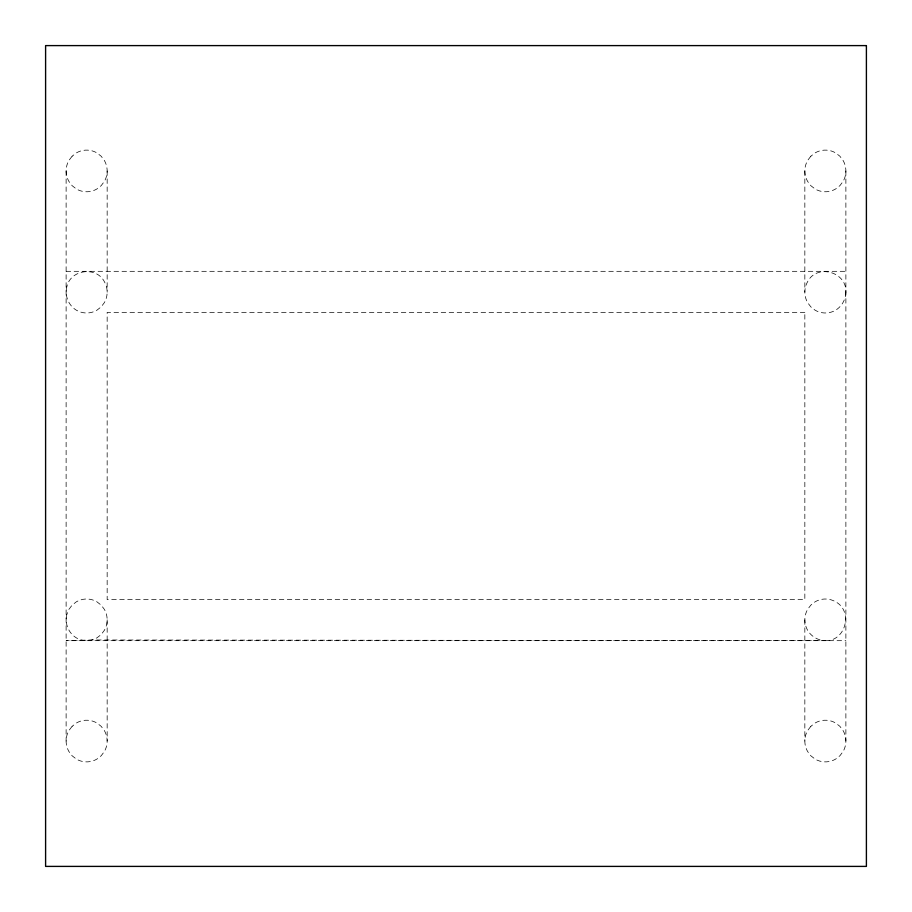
<?xml version="1.0" encoding="UTF-8"?>
<svg xmlns="http://www.w3.org/2000/svg" width="912" height="912" viewBox="0 0 912 912"><rect width="100%" height="100%" fill="white"/><g stroke="black" fill="none" stroke-linecap="round" stroke-linejoin="round"><path stroke-width="0.68" stroke-dasharray="4.56 3.42" d="M825.36 640.68C845.686 641.432 853.472 611.268 835.62 601.795A20.258 20.258 0 0 0 815.1 601.795L810.848 605.112L807.587 609.421A21.101 21.101 0 0 0 807.587 630.26C811.27 636.508 818.098 640.555 825.36 640.68L91.952 639.973L66.12 640.68L845.88 640.68M66.12 271.32L845.88 271.32M845.88 170.943L845.88 741.057M804.84 170.943L804.84 292.159M804.84 619.841L804.84 741.057M107.16 170.943L107.16 292.159M107.16 619.841L107.16 741.057M66.12 170.943L66.12 741.057M66.815 286.767C64.535 295.636 68.491 305.497 76.38 310.205A20.258 20.258 0 0 0 96.9 310.205L101.152 306.888L104.413 302.579A21.101 21.101 0 0 0 104.413 281.74C96.319 265.939 70.543 269.462 66.815 286.767M66.815 614.449C64.535 623.318 68.491 633.179 76.38 637.887A20.246 20.246 0 0 0 91.952 639.973L96.9 637.887L101.152 634.581L104.413 630.26A21.101 21.101 0 0 0 104.413 609.421L101.152 605.112L96.9 601.795A20.258 20.258 0 0 0 76.38 601.795L72.128 605.112L68.867 609.421L66.815 614.449M845.88 292.159C845.755 299.455 841.856 306.398 835.62 310.205A20.258 20.258 0 0 1 815.1 310.205L810.848 306.888L807.587 302.579A21.101 21.101 0 0 1 807.587 281.74C816.856 263.477 846.952 271.844 845.88 292.159M72.128 156.214L68.867 160.523A21.101 21.101 0 0 0 68.867 181.363L72.128 185.683L76.38 188.989A20.258 20.258 0 0 0 96.9 188.989L101.152 185.683L104.413 181.363A21.101 21.101 0 0 0 104.413 160.523L101.152 156.214L96.9 152.897A20.258 20.258 0 0 0 76.38 152.897L72.128 156.214M72.128 726.317L68.867 730.637A21.101 21.101 0 0 0 68.867 751.477L72.128 755.786L76.38 759.103A20.258 20.258 0 0 0 96.9 759.103L101.152 755.786L104.413 751.477A21.101 21.101 0 0 0 104.413 730.637L101.152 726.317L96.9 723.011A20.258 20.258 0 0 0 76.38 723.011L72.128 726.317M810.848 156.214L807.587 160.523A21.101 21.101 0 0 0 807.587 181.363L810.848 185.683L815.1 188.989A20.258 20.258 0 0 0 835.62 188.989L839.872 185.683L843.133 181.363A21.101 21.101 0 0 0 843.133 160.523L839.872 156.214L835.62 152.897A20.258 20.258 0 0 0 815.1 152.897L810.848 156.214M810.848 726.317L807.587 730.637A21.101 21.101 0 0 0 807.587 751.477L810.848 755.786L815.1 759.103A20.258 20.258 0 0 0 835.62 759.103L839.872 755.786L843.133 751.477A21.101 21.101 0 0 0 843.133 730.637L839.872 726.317L835.62 723.011A20.258 20.258 0 0 0 815.1 723.011L810.848 726.317M804.84 312.36L107.16 312.36L107.16 599.64L804.84 599.64L804.84 312.36"/><path stroke-width="1.37" d="M866.4 45.6L45.6 45.6L45.6 866.4L866.4 866.4L866.4 45.6"/></g></svg>
